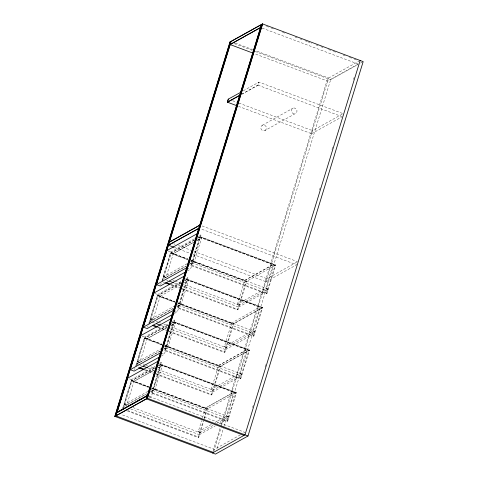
<?xml version="1.0" encoding="UTF-8"?>
<svg xmlns="http://www.w3.org/2000/svg" width="478" height="478" viewBox="0 0 478 478"><rect width="100%" height="100%" fill="white"/><g stroke="black" fill="none" stroke-linecap="round" stroke-linejoin="round"><path stroke-width="0.36" stroke-dasharray="2.39 1.79" d="M122.768 407.991L131.492 379.628L155.302 366.375M134.545 369.703L134.981 368.281M135.854 365.449L144.583 337.086L167.748 324.192M147.636 327.155L148.072 325.739M148.945 322.901L157.668 294.544L180.833 281.644M160.722 284.613L161.158 283.197M162.03 280.359L170.76 251.996L194.564 238.743M154.555 367.917L131.396 380.811L122.655 409.228L124.752 410.01M167.641 325.375L144.487 338.263L135.746 366.686L137.843 367.468M180.732 282.833L157.573 295.721L148.831 324.138L150.929 324.926M194.462 239.932L170.664 253.179L161.923 281.596L164.719 282.641M147.869 391.386L124.501 404.394L123.874 406.431L146.214 393.997M138.363 364.415L136.965 363.889L137.592 361.846L160.955 348.844M151.448 321.867L150.05 321.347L150.678 319.304L174.046 306.296M187.131 263.754L163.769 276.762L163.141 278.805L186.121 266.013M123.306 408.863L132.048 380.446L148.825 386.732M136.612 365.616L145.139 337.904L161.911 344.19M149.483 323.779L158.224 295.356L175.002 301.642M162.574 281.237L171.315 252.814L188.087 259.1M124.722 404.269L126.736 405.027L134.061 381.199L153.994 370.103M137.807 361.726L139.821 362.479L147.152 338.657L167.085 327.561M150.899 319.185L152.912 319.937L160.238 296.115M163.984 276.643L165.997 277.395L173.329 253.567L193.901 242.113M151.598 393.119L160.339 364.696L235.833 392.982L227.086 421.399L151.598 393.119L152.249 392.755L160.99 364.338L236.485 392.617L227.737 421.04L227.086 421.399M164.689 350.571L173.43 322.154L248.919 350.44L240.177 378.857L164.689 350.571L165.334 350.213L174.082 321.79L249.57 350.075L240.828 378.498L240.177 378.857M177.774 308.029L186.516 279.612L262.01 307.898L253.262 336.315L177.774 308.029L178.425 307.665L187.167 279.248L262.661 307.533L253.914 335.95L253.262 336.315M190.865 265.487L199.607 237.064L275.095 265.35L266.354 293.773L190.865 265.487L191.511 265.123L200.258 236.706L275.746 264.991L267.005 293.408L266.354 293.773M150.684 391.512L152.602 390.442L153.229 388.399L151.084 389.594M163.775 348.964L165.687 347.9L166.314 345.857L164.169 347.052M176.86 306.422L178.778 305.358L179.405 303.315L177.26 304.51M189.951 263.88L191.863 262.81L192.491 260.773L190.346 261.962M149.333 397.905L151.263 396.83L161.737 362.79L159.807 362.073M161.134 356.074L164.354 354.282L174.823 320.248L172.893 319.525M174.225 313.532L177.44 311.74L187.914 277.706L185.984 276.983M187.31 270.99L190.531 269.198L200.999 235.164L199.069 234.441M150.522 391.781L155.027 389.277L162.353 365.449L157.854 367.958M163.613 349.239L168.113 346.735L175.444 322.907L170.939 325.416M176.699 306.697L181.204 304.187L188.529 280.365L184 282.97M189.145 264.507L194.289 261.645L201.62 237.823L197.115 240.326M241.689 94.208L257.947 85.156L258.891 82.091L343.102 113.644L312.534 130.661L311.59 133.726L238.6 106.379M200.21 432.554L198.197 431.801L201.632 420.64M202.493 417.85L205.528 407.979L233.82 392.229L226.488 416.051L214.915 422.492M211.288 389.259L218.613 365.431L246.905 349.687L239.58 373.509L211.288 389.259L213.302 390.012M226.387 347.47L224.373 346.711L231.705 322.889M237.464 304.169L244.79 280.347L273.081 264.597L265.756 288.419L237.464 304.169L239.472 304.922M127.548 411.062L198.149 437.513L203.156 421.232M204.028 418.399L206.89 409.09L151.669 388.405M156.013 374.28L211.234 394.971L219.976 366.548L249.57 350.075M169.104 331.738L224.325 352.423L233.067 324.006L262.661 307.533M182.19 289.19L237.411 309.881L246.152 281.464L190.937 260.773M130.864 409.054L199.368 434.717L199.995 432.674L213.397 425.217M155.135 370.701L212.453 392.175L213.08 390.132L241.808 374.143L164.707 345.236M168.226 328.153L225.544 349.633L226.172 347.59L254.894 331.601L177.798 302.694M181.311 285.611L238.63 307.085L239.257 305.048L267.985 289.053L190.883 260.146M198.149 437.513L198.794 437.149L203.646 421.393M204.459 418.746L207.542 408.732M211.234 394.971L211.885 394.607L220.627 366.19M224.325 352.423L224.971 352.065L233.718 323.642M237.411 309.881L238.062 309.517L246.803 281.1M213.116 450.832L220.137 428.007M221.015 425.157L327.633 78.583L359.181 61.023M213.654 451.71L221.111 427.469M221.332 426.752L328.613 78.039L255.461 50.632M192.897 254.368L266.043 281.775L266.987 278.716L296.904 262.064M224.373 346.711L252.665 330.967L259.996 307.139L231.675 322.991M217.233 448.394L223.818 427.003M224.033 426.286L330.656 79.712L357.974 64.512M219.151 423.705L228.09 418.728L228.717 416.685L151.622 387.778M212.453 392.175L241.181 376.186L241.808 374.143M225.544 349.633L254.266 333.638L254.894 331.601M238.63 307.085L267.357 291.096L267.985 289.053M252.557 407.597L253.436 404.747M265.063 366.949L265.941 364.099M319.471 190.101L320.35 187.245M331.977 149.453L332.855 146.597M353.475 79.563L354.353 76.713M243.278 90.784L258.992 82.132L258.048 85.192L241.79 94.244M357.586 64.452L327.669 81.105L254.517 53.697M360.573 63.06L363.172 61.614M262.314 125.26L292.883 108.243M264.926 130.536A2.94 2.772 60.9 0 0 265.123 125.529A2.94 2.772 60.9 0 0 260.809 127.632A2.94 2.772 60.9 0 0 264.926 130.536L295.494 113.519A2.94 2.772 60.9 0 0 295.691 108.512A2.94 2.772 60.9 0 0 291.377 110.615A2.94 2.772 60.9 0 0 295.494 113.519M311.59 133.726L342.158 116.71M198.424 236.592L200.999 235.164M197.677 238.14L200.258 236.706M194.432 240.034L170.634 253.28L188.105 259.829M197.647 238.241L200.222 236.807L275.716 265.093M173.293 253.675L193.871 242.221M197.085 240.428L201.585 237.924M165.997 277.395L185.93 266.3M185.339 279.14L187.914 277.706M184.586 280.682L187.167 279.248M181.341 282.576L157.543 295.822L175.02 302.371M184.556 280.783L187.137 279.349L262.625 307.635L233.037 324.108L177.816 303.416M160.208 296.217L180.17 285.019M150.05 321.347L173.03 308.555M152.912 319.937L173.484 308.483M244.76 280.449L273.052 264.698M172.247 321.682L174.823 320.248M275.746 264.991L246.122 281.566L190.901 260.874M171.5 323.23L174.082 321.79M167.611 325.476L144.458 338.364L161.928 344.913M171.471 323.331L174.046 321.891L249.54 350.177L219.946 366.65L164.725 345.964M147.116 338.759L167.055 327.663M170.909 325.518L175.414 323.009M266.043 281.775L296.611 264.764L200.473 228.741M136.965 363.889L159.945 351.097M139.821 362.479L160.399 351.025M159.162 364.224L161.737 362.79M158.415 365.772L160.99 364.338M154.525 368.018L131.366 380.912L148.843 387.461M158.379 365.873L160.961 364.439L236.449 392.725M134.031 381.301L153.964 370.205M157.824 368.06L162.323 365.556M126.736 405.027L146.668 393.932M218.583 365.533L246.875 349.788M205.498 408.081L233.79 392.33M236.485 392.617L206.86 409.198L151.64 388.506M198.197 431.801L211.7 424.285M216.588 423.436L228.717 416.685M199.368 434.717L215.321 425.832M240.392 434.878L214.377 449.362L121.024 414.384M243.643 433.068L244.945 432.345M266.521 26.308L268.612 27.091M271.396 28.136L273.488 28.919M282.546 32.313L284.637 33.096M295.087 37.009L297.179 37.792M299.963 38.837L302.054 39.62M304.839 40.666L306.93 41.449M307.623 41.711L311.805 43.277M315.988 44.842L318.073 45.625M320.863 46.671L322.955 47.453M328.523 49.539L330.615 50.321M333.405 51.367L335.49 52.15M343.156 55.024L345.247 55.807M349.424 57.372L351.515 58.155M354.3 59.2L356.391 59.983M262.099 28.065L358.237 64.088M235.26 43.062L252.677 49.587M234.28 43.606L252.396 50.393M255.18 51.439L330.656 79.712M257.947 85.156L341.465 116.447M232.595 100.709L238.152 102.794M238.851 103.057L312.534 130.661M202.11 225.939L297.555 261.699M199.577 237.166L275.065 265.451M173.634 243.738L175.026 244.258M178.509 245.567L191.051 250.263M193.835 251.309L266.987 278.716M174.781 247.586L190.107 253.328M168.184 251.034L170.76 251.996M171.285 252.916L188.057 259.201M190.853 260.253L246.773 281.201M192.276 260.892L194.289 261.645M265.756 288.419L267.77 289.178M170.664 253.179L188.141 259.727M191.863 262.81L267.357 291.096M191.511 265.123L267.005 293.408M186.671 267.752L190.531 269.198M186.486 279.714L261.974 307.999M163.769 276.762L166.565 277.808M172.857 280.168L174.255 280.688M174.954 280.95L181.24 283.311M181.939 283.568L239.257 305.048M166.637 280.114L168.035 280.634M174.321 282.994L180.612 285.348M170.957 284.38L181.443 288.306M182.142 288.569L238.062 309.517M171.01 285.002L179.393 288.144M154.454 293.337L157.668 294.544M158.194 295.464L174.972 301.749M177.768 302.795L233.682 323.743M179.19 303.434L181.204 304.187M252.665 330.967L254.678 331.72M157.573 295.721L175.05 302.269M177.846 303.315L233.067 324.006M178.778 305.358L254.266 333.638M178.425 307.665L253.914 335.95M174.225 310.539L177.44 311.74M173.4 322.256L248.889 350.541M150.678 319.304L153.474 320.35M156.27 321.401L157.668 321.921M158.367 322.184L161.164 323.236M163.96 324.281L168.154 325.853M170.951 326.898L226.172 347.59M152.147 322.13L154.944 323.182M161.235 325.536L167.527 327.896M157.871 326.922L168.358 330.848M169.057 331.111L224.971 352.065M157.919 327.544L166.308 330.686M142.008 336.124L144.583 337.086M145.109 338.006L161.881 344.291M164.677 345.337L220.597 366.291M166.099 345.976L168.113 346.735M239.58 373.509L241.593 374.262M144.487 338.263L161.964 344.811M164.761 345.857L219.976 366.548M165.687 347.9L241.181 376.186M165.334 350.213L240.828 378.498M161.14 353.081L164.354 354.282M160.309 364.798L235.797 393.083M137.592 361.846L139.69 362.635M143.185 363.943L144.583 364.469M145.282 364.726L148.078 365.778M150.875 366.823L155.063 368.395M157.859 369.44L213.08 390.132M139.062 364.678L141.858 365.724M148.144 368.078L154.436 370.438M145.479 369.727L155.266 373.396M155.965 373.653L211.885 394.607M144.834 370.091L153.217 373.234M129.562 378.905L131.492 379.628M132.018 380.548L148.795 386.833M151.592 387.879L207.506 408.833M153.014 388.524L155.027 389.277M226.488 416.051L228.502 416.804M131.396 380.811L148.873 387.353M152.602 390.442L228.09 418.728M152.249 392.755L227.737 421.04M148.049 395.623L151.263 396.83M149.5 396.585L244.252 432.088M124.501 404.394L127.297 405.44M132.89 407.537L199.995 432.674M127.501 410.435L198.794 437.149"/><path stroke-width="0.72" d="M114.828 416.386L230.002 42.004L262.524 23.9L363.172 61.614L247.998 435.996L215.476 454.1L114.828 416.386L147.344 398.288L262.524 23.9M230.103 42.04L114.929 416.428L147.445 398.323L262.619 23.936L230.002 42.004M115.903 415.884L116.339 414.456M116.781 413.028L230.199 44.352M159.204 357.15L134.109 371.119L130.249 369.673L140.723 335.64L170.963 318.802M172.934 314.249L147.2 328.577L143.34 327.131L153.808 293.098L184.054 276.26M185.38 272.06L160.285 286.029L156.426 284.589L166.9 250.55L197.139 233.718M236.514 105.596L227.379 102.172L228.323 99.107L241.432 91.907M146.471 398.867L146.907 397.439M147.349 396.011L261.544 24.444L146.37 398.825L244.001 435.41M360.155 60.479L244.981 434.866L212.459 452.971M230.133 44.562L260.606 27.509L230.038 44.52L253.125 53.172M227.379 102.172L240.386 94.931M240.488 94.967L227.48 102.208L228.323 99.107M168.513 245.232L199.081 228.215L168.411 245.196L174.088 247.323M156.426 284.589L186.671 267.752M143.34 327.131L173.586 310.294M130.249 369.673L160.494 352.836M157.877 361.35L127.632 378.182L117.164 412.215L147.409 395.384M231.077 41.496L115.801 415.842L213.433 452.427M169.433 281.16L173.622 282.731M166.063 282.546L170.258 284.117M165.418 282.904L169.612 284.476M156.342 323.702L160.536 325.273M152.978 325.088L157.172 326.659M152.327 325.452L157.22 327.281M143.257 366.25L147.445 367.821M139.893 367.63L144.081 369.201M138.542 367.731L144.135 369.829M147.344 398.288L247.998 435.996M199.924 225.114L169.355 242.131L199.924 225.114M147.314 395.766L116.746 412.783L147.314 395.766"/></g></svg>
